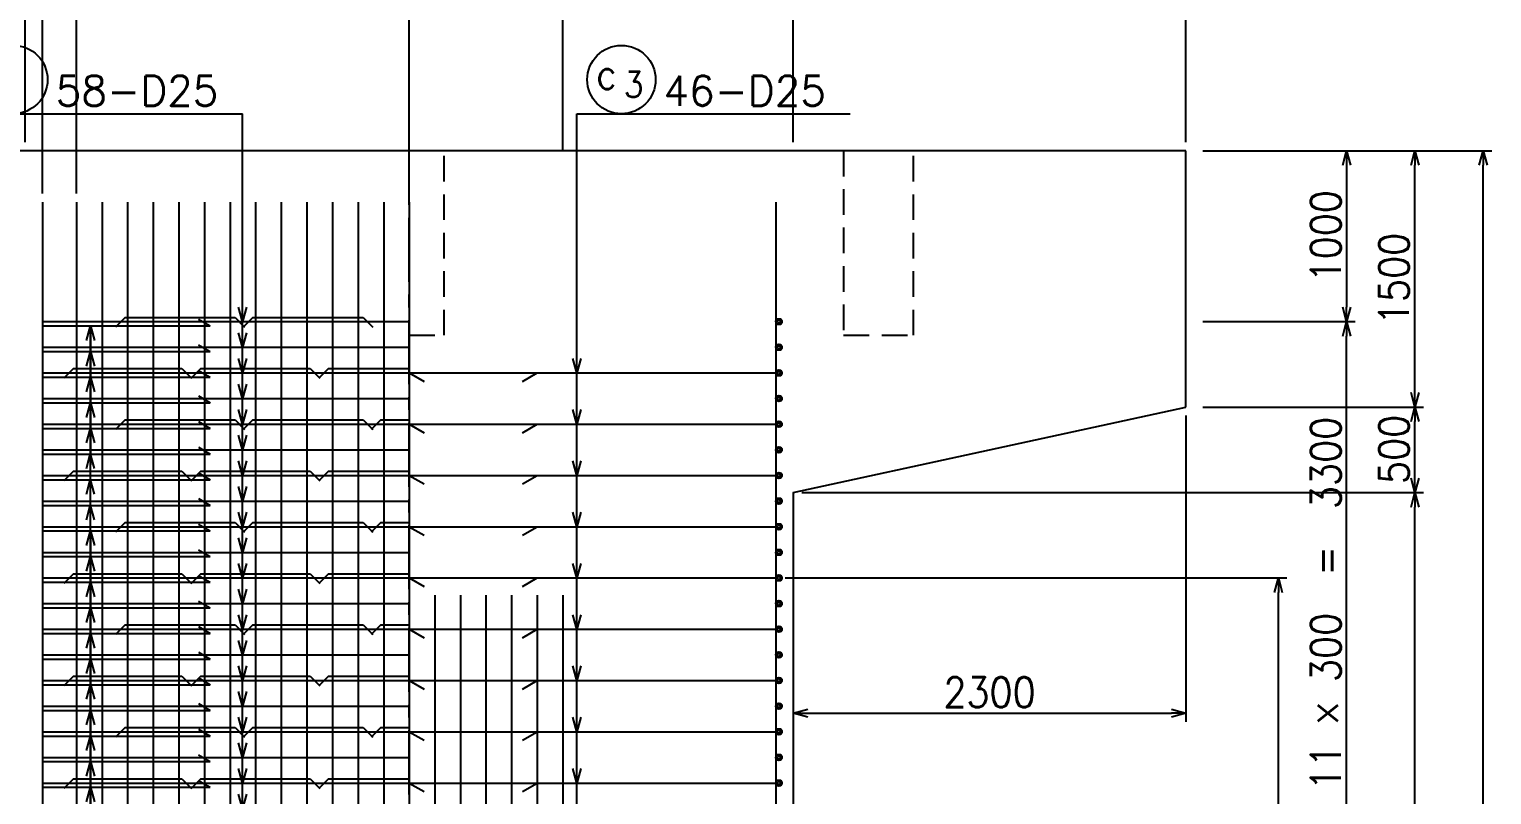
# Model space of a CAD drawing. Extents: x -12844 to 29206, y 115643 to 145343.
# Drawn here: x -5339 to 3228, y 133855 to 138335 of the extents above; entities that cross this region are included whole.
import ezdxf

# ---------------------------------------------------------------- set-up
doc = ezdxf.new("R2010")
doc.units = 0
doc.header["$LTSCALE"] = 300
doc.header["$MEASUREMENT"] = 0
doc.linetypes.add('CENTER', pattern=[2, 1.25, -0.25, 0.25, -0.25])
doc.linetypes.add('HIDDEN', pattern=[0.375, 0.25, -0.125])
doc.layers.get('0').update_dxf_attribs({"linetype": 'CONTINUOUS'})
doc.layers.get('DEFPOINTS').update_dxf_attribs({"linetype": 'CONTINUOUS'})
for name, color, linetype in [('丸ポチ', 2, 'CONTINUOUS'), ('寸法', 1, 'CONTINUOUS'), ('引き出し縦', 1, 'CONTINUOUS'), ('柱主筋', 2, 'CONTINUOUS'), ('構造', 3, 'CONTINUOUS'), ('肋筋-0', 3, 'CONTINUOUS'), ('肋筋-1', 3, 'CONTINUOUS'), ('肋筋-2', 3, 'CONTINUOUS'), ('肋筋-3', 3, 'CONTINUOUS')]:
    doc.layers.add(name, color=color, linetype=linetype)
doc.styles.add('romans', font='ROMANS.shx', dxfattribs={"width": 0.9, "bigfont": 'EXTFONT.shx'})
doc.styles.add('ｽﾀｲﾙ1', font='ROMANS.shx', dxfattribs={"bigfont": 'EXTFONT.shx'})
doc.dimstyles.new('ST-50', dxfattribs={"dimscale": 50, "dimtxt": 3.5, "dimasz": 1.7, "dimexe": 1, "dimexo": 1, "dimgap": 1, "dimtad": 0, "dimdec": 0, "dimzin": 0, "dimdsep": 46, "dimtxsty": 'romans', "dimblk": 'OPEN30', "dimcen": 1, "dimdle": 3, "dimclrd": 1, "dimclre": 1, "dimclrt": 3, "dimaunit": 1, "dimadec": 0, "dimazin": 0, "dimtfac": 1, "dimtdec": 0, "dimtix": 1, "dimtmove": 2, "dimatfit": 3, "dimldrblk": 'OPEN30', "dimfxl": 0, "dimtvp": 0.7, "dimtolj": 1, "dimtzin": 0, "dimarcsym": 0})
doc.dimstyles.new('矢', dxfattribs={"dimscale": 50, "dimtxt": 3.5, "dimasz": 1.7, "dimexe": 1, "dimexo": 0.7, "dimgap": 0.09, "dimtad": 0, "dimdec": 0, "dimzin": 0, "dimdsep": 46, "dimtxsty": 'romans', "dimblk": 'OPEN30', "dimcen": 1, "dimdle": 1, "dimclrd": 1, "dimclre": 1, "dimclrt": 3, "dimaunit": 1, "dimadec": 0, "dimazin": 0, "dimtfac": 1, "dimtdec": 0, "dimtix": 1, "dimtmove": 2, "dimatfit": 3, "dimldrblk": 'OPEN30', "dimfxl": 0, "dimtvp": 0.7, "dimtolj": 1, "dimtzin": 0, "dimarcsym": 0})

# ---------------------------------------------------------------- blocks, each defined once
blk = doc.blocks.new('_Open30')
at = {"color": 0, "lineweight": -2}
for p, q in [((-1, 0.27), (0, 0)), ((0, 0), (-1, -0.27)), ((0, 0), (-1, 0))]:
    blk.add_line(p, q, dxfattribs=at)
blk = doc.blocks.new('*D2')
at = {"layer": 'DEFPOINTS', "color": 0, "linetype": 'Continuous'}
for p in [(1436.2, 139633.5), (-7663.8, 137623.6), (1436.2, 137623.5)]:
    blk.add_point(p, dxfattribs=at)
at = {"layer": '寸法', "color": 1, "linetype": 'Continuous', "lineweight": -2}
for p, q in [((-7663.8, 137673.6), (-7663.8, 139683.5)), ((1436.2, 137673.5), (1436.2, 139683.5)), ((-7578.8, 139633.5), (1351.2, 139633.5))]:
    blk.add_line(p, q, dxfattribs=at)
at = {"layer": '寸法', "color": 1, "linetype": 'Continuous', "lineweight": -2, "xscale": 85, "yscale": 85, "zscale": 85, "rotation": 180}
blk.add_blockref('_Open30', (-7663.8, 139633.5), dxfattribs=at)
at = {"layer": '寸法', "color": 1, "linetype": 'Continuous', "lineweight": -2, "xscale": 85, "yscale": 85, "zscale": 85}
blk.add_blockref('_Open30', (1436.2, 139633.5), dxfattribs=at)
at = {"layer": '寸法', "color": 3, "linetype": 'Continuous', "insert": (-3113.8, 139756), "char_height": 175, "attachment_point": 5, "style": 'romans'}
blk.add_mtext('\\A1;9100', dxfattribs=at)
blk = doc.blocks.new('*D34')
at = {"layer": 'DEFPOINTS', "color": 0, "linetype": 'Continuous'}
for p in [(1486.2, 137623.5), (3178.1, 137623.5), (386.1, 129123.6)]:
    blk.add_point(p, dxfattribs=at)
at = {"layer": '寸法', "color": 1, "linetype": 'Continuous', "lineweight": -2}
for p, q in [((1536.2, 137623.5), (3228.1, 137623.5)), ((3178.1, 129208.6), (3178.1, 137538.5)), ((436.1, 129123.6), (3228.1, 129123.6))]:
    blk.add_line(p, q, dxfattribs=at)
at = {"layer": '寸法', "color": 1, "linetype": 'Continuous', "lineweight": -2, "xscale": 85, "yscale": 85, "zscale": 85}
for p, rotation in [((3178.1, 137623.5), 90), ((3178.1, 129123.6), 270)]:
    blk.add_blockref('_Open30', p, dxfattribs=dict(at, rotation=rotation))
at = {"layer": '寸法', "color": 3, "linetype": 'Continuous', "insert": (3055.6, 133373.6), "char_height": 175, "attachment_point": 5, "rotation": 90, "style": 'romans'}
blk.add_mtext('\\A1;8500', dxfattribs=at)
blk = doc.blocks.new('*D35')
at = {"layer": 'DEFPOINTS', "color": 0, "linetype": 'Continuous'}
for p in [(-863.9, 135623.5), (2778.1, 135623.5), (386.1, 129123.5)]:
    blk.add_point(p, dxfattribs=at)
at = {"layer": '寸法', "color": 1, "linetype": 'Continuous', "lineweight": -2}
for p, q in [((-813.9, 135623.5), (2828.1, 135623.5)), ((2778.1, 129208.5), (2778.1, 135538.5)), ((436.1, 129123.5), (2828.1, 129123.5))]:
    blk.add_line(p, q, dxfattribs=at)
at = {"layer": '寸法', "color": 1, "linetype": 'Continuous', "lineweight": -2, "xscale": 85, "yscale": 85, "zscale": 85}
for p, rotation in [((2778.1, 135623.5), 90), ((2778.1, 129123.5), 270)]:
    blk.add_blockref('_Open30', p, dxfattribs=dict(at, rotation=rotation))
at = {"layer": '寸法', "color": 3, "linetype": 'Continuous', "insert": (2655.6, 132373.5), "char_height": 175, "attachment_point": 5, "rotation": 90, "style": 'romans'}
blk.add_mtext('\\A1;6500', dxfattribs=at)
blk = doc.blocks.new('*D41')
at = {"layer": 'DEFPOINTS', "color": 0, "linetype": 'Continuous'}
for p in [(1486.2, 137623.5), (2778.1, 137623.5), (1486.2, 136123.6)]:
    blk.add_point(p, dxfattribs=at)
at = {"layer": '寸法', "color": 1, "linetype": 'Continuous', "lineweight": -2}
for p, q in [((1536.2, 137623.5), (2828.1, 137623.5)), ((2778.1, 136208.6), (2778.1, 137538.5)), ((1536.2, 136123.6), (2828.1, 136123.6))]:
    blk.add_line(p, q, dxfattribs=at)
at = {"layer": '寸法', "color": 1, "linetype": 'Continuous', "lineweight": -2, "xscale": 85, "yscale": 85, "zscale": 85}
for p, rotation in [((2778.1, 137623.5), 90), ((2778.1, 136123.6), 270)]:
    blk.add_blockref('_Open30', p, dxfattribs=dict(at, rotation=rotation))
at = {"layer": '寸法', "color": 3, "linetype": 'Continuous', "insert": (2655.6, 136873.6), "char_height": 175, "attachment_point": 5, "rotation": 90, "style": 'romans'}
blk.add_mtext('\\A1;1500', dxfattribs=at)
blk = doc.blocks.new('*D42')
at = {"layer": 'DEFPOINTS', "color": 0, "linetype": 'Continuous'}
for p in [(1486.2, 136123.6), (2778.1, 136123.6), (-863.9, 135623.5)]:
    blk.add_point(p, dxfattribs=at)
at = {"layer": '寸法', "color": 1, "linetype": 'Continuous', "lineweight": -2}
for p, q in [((1536.2, 136123.6), (2828.1, 136123.6)), ((2778.1, 135708.5), (2778.1, 136038.6)), ((-813.9, 135623.5), (2828.1, 135623.5))]:
    blk.add_line(p, q, dxfattribs=at)
at = {"layer": '寸法', "color": 1, "linetype": 'Continuous', "lineweight": -2, "xscale": 85, "yscale": 85, "zscale": 85}
for p, rotation in [((2778.1, 136123.6), 90), ((2778.1, 135623.5), 270)]:
    blk.add_blockref('_Open30', p, dxfattribs=dict(at, rotation=rotation))
at = {"layer": '寸法', "color": 3, "linetype": 'Continuous', "insert": (2655.6, 135876), "char_height": 175, "attachment_point": 5, "rotation": 90, "style": 'romans'}
blk.add_mtext('\\A1;500', dxfattribs=at)
blk = doc.blocks.new('*D43')
at = {"layer": 'DEFPOINTS', "color": 0, "linetype": 'Continuous'}
for p in [(1436.2, 136123.6), (-863.9, 134830), (1436.2, 134332)]:
    blk.add_point(p, dxfattribs=at)
at = {"layer": '寸法', "color": 1, "linetype": 'Continuous', "lineweight": -2}
for p, q in [((1436.2, 136073.6), (1436.2, 134282)), ((-863.9, 134780), (-863.9, 134282)), ((-778.9, 134332), (1351.2, 134332))]:
    blk.add_line(p, q, dxfattribs=at)
at = {"layer": '寸法', "color": 1, "linetype": 'Continuous', "lineweight": -2, "xscale": 85, "yscale": 85, "zscale": 85, "rotation": 180}
blk.add_blockref('_Open30', (-863.9, 134332), dxfattribs=at)
at = {"layer": '寸法', "color": 1, "linetype": 'Continuous', "lineweight": -2, "xscale": 85, "yscale": 85, "zscale": 85}
blk.add_blockref('_Open30', (1436.2, 134332), dxfattribs=at)
at = {"layer": '寸法', "color": 3, "linetype": 'Continuous', "insert": (286.1, 134454.5), "char_height": 175, "attachment_point": 5, "style": 'romans'}
blk.add_mtext('\\A1;2300', dxfattribs=at)
blk = doc.blocks.new('*D69')
at = {"layer": 'DEFPOINTS', "color": 0, "linetype": 'Continuous'}
for p in [(1486.2, 137623.5), (1486.2, 136623.5), (2378.1, 136623.5)]:
    blk.add_point(p, dxfattribs=at)
at = {"layer": '寸法', "color": 1, "linetype": 'Continuous', "lineweight": -2}
for p, q in [((1536.2, 137623.5), (2428.1, 137623.5)), ((2378.1, 137538.5), (2378.1, 136708.5)), ((1536.2, 136623.5), (2428.1, 136623.5))]:
    blk.add_line(p, q, dxfattribs=at)
at = {"layer": '寸法', "color": 1, "linetype": 'Continuous', "lineweight": -2, "xscale": 85, "yscale": 85, "zscale": 85}
for p, rotation in [((2378.1, 137623.5), 90), ((2378.1, 136623.5), 270)]:
    blk.add_blockref('_Open30', p, dxfattribs=dict(at, rotation=rotation))
at = {"layer": '寸法', "color": 3, "linetype": 'Continuous', "insert": (2255.6, 137123.5), "char_height": 175, "attachment_point": 5, "rotation": 90, "style": 'romans'}
blk.add_mtext('\\A1;1000', dxfattribs=at)
blk = doc.blocks.new('*D74')
at = {"layer": 'DEFPOINTS', "color": 0, "linetype": 'Continuous'}
for p in [(-5363.9, 139233.5), (-5363.9, 137623.5), (-5261.9, 137323.5)]:
    blk.add_point(p, dxfattribs=at)
at = {"layer": '構造', "color": 1, "linetype": 'Continuous', "lineweight": -2}
for p, q in [((-5448.9, 139233.5), (-5533.9, 139233.5)), ((-5363.9, 137673.5), (-5363.9, 139283.5)), ((-5261.9, 139233.5), (-5363.9, 139233.5)), ((-5261.9, 137373.5), (-5261.9, 139283.5)), ((-5176.9, 139233.5), (-5091.9, 139233.5))]:
    blk.add_line(p, q, dxfattribs=at)
at = {"layer": '構造', "color": 1, "linetype": 'Continuous', "lineweight": -2, "xscale": 85, "yscale": 85, "zscale": 85}
blk.add_blockref('_Open30', (-5363.9, 139233.5), dxfattribs=at)
at = {"layer": '構造', "color": 1, "linetype": 'Continuous', "lineweight": -2, "xscale": 85, "yscale": 85, "zscale": 85, "rotation": 180}
blk.add_blockref('_Open30', (-5261.9, 139233.5), dxfattribs=at)
at = {"layer": '構造', "color": 3, "linetype": 'Continuous', "insert": (-5578.8, 139356), "char_height": 175, "attachment_point": 5, "style": 'romans'}
blk.add_mtext('\\A1;101', dxfattribs=at)
blk = doc.blocks.new('*D75')
at = {"layer": 'DEFPOINTS', "color": 0, "linetype": 'Continuous'}
for p in [(1436.2, 139233.5), (-863.9, 137673.5), (1436.2, 137623.5)]:
    blk.add_point(p, dxfattribs=at)
at = {"layer": '構造', "color": 1, "linetype": 'Continuous', "lineweight": -2}
for p, q in [((-863.9, 137723.5), (-863.9, 139283.5)), ((-778.9, 139233.5), (1351.2, 139233.5)), ((1436.2, 137673.5), (1436.2, 139283.5))]:
    blk.add_line(p, q, dxfattribs=at)
at = {"layer": '構造', "color": 1, "linetype": 'Continuous', "lineweight": -2, "xscale": 85, "yscale": 85, "zscale": 85, "rotation": 180}
blk.add_blockref('_Open30', (-863.9, 139233.5), dxfattribs=at)
at = {"layer": '構造', "color": 1, "linetype": 'Continuous', "lineweight": -2, "xscale": 85, "yscale": 85, "zscale": 85}
blk.add_blockref('_Open30', (1436.2, 139233.5), dxfattribs=at)
at = {"layer": '構造', "color": 3, "linetype": 'Continuous', "insert": (286.1, 139356), "char_height": 175, "attachment_point": 5, "style": 'romans'}
blk.add_mtext('\\A1;2300', dxfattribs=at)
blk = doc.blocks.new('*D76')
at = {"layer": 'DEFPOINTS', "color": 0, "linetype": 'Continuous'}
for p in [(1486.2, 136623.5), (2378.1, 136623.5), (-813.9, 133323.5)]:
    blk.add_point(p, dxfattribs=at)
at = {"layer": '寸法', "color": 1, "linetype": 'Continuous', "lineweight": -2}
for p, q in [((1536.2, 136623.5), (2428.1, 136623.5)), ((2378.1, 133408.5), (2378.1, 136538.5)), ((-763.9, 133323.5), (2428.1, 133323.5))]:
    blk.add_line(p, q, dxfattribs=at)
at = {"layer": '寸法', "color": 1, "linetype": 'Continuous', "lineweight": -2, "xscale": 85, "yscale": 85, "zscale": 85}
for p, rotation in [((2378.1, 136623.5), 90), ((2378.1, 133323.5), 270)]:
    blk.add_blockref('_Open30', p, dxfattribs=dict(at, rotation=rotation))
at = {"layer": '寸法', "color": 3, "linetype": 'Continuous', "insert": (2255.6, 134973.5), "char_height": 175, "attachment_point": 5, "rotation": 90, "style": 'romans'}
blk.add_mtext('\\A1;11 × 300  =  3300', dxfattribs=at)
blk = doc.blocks.new('*D78')
at = {"layer": 'DEFPOINTS', "color": 0, "linetype": 'Continuous'}
for p in [(-960.4, 135123.5), (1978.1, 135123.5), (436.1, 129123.5)]:
    blk.add_point(p, dxfattribs=at)
at = {"layer": '寸法', "color": 1, "linetype": 'Continuous', "lineweight": -2}
for p, q in [((-910.4, 135123.5), (2028.1, 135123.5)), ((1978.1, 129208.5), (1978.1, 135038.5)), ((486.1, 129123.5), (2028.1, 129123.5))]:
    blk.add_line(p, q, dxfattribs=at)
at = {"layer": '寸法', "color": 1, "linetype": 'Continuous', "lineweight": -2, "xscale": 85, "yscale": 85, "zscale": 85}
for p, rotation in [((1978.1, 135123.5), 90), ((1978.1, 129123.5), 270)]:
    blk.add_blockref('_Open30', p, dxfattribs=dict(at, rotation=rotation))
at = {"layer": '寸法', "color": 3, "linetype": 'Continuous', "insert": (1855.6, 132123.5), "char_height": 175, "attachment_point": 5, "rotation": 90, "style": 'romans'}
blk.add_mtext('\\A1;6000', dxfattribs=at)
blk = doc.blocks.new('*D86')
at = {"layer": 'DEFPOINTS', "color": 0, "linetype": 'Continuous'}
for p in [(-5062.9, 139233.5), (-5261.9, 137623.6), (-5062.9, 137323.5)]:
    blk.add_point(p, dxfattribs=at)
at = {"layer": '構造', "color": 1, "linetype": 'Continuous', "lineweight": -2}
for p, q in [((-5346.9, 139233.5), (-5431.9, 139233.5)), ((-5261.9, 137673.6), (-5261.9, 139283.5)), ((-5261.9, 139233.5), (-5062.9, 139233.5)), ((-5062.9, 137373.5), (-5062.9, 139283.5)), ((-4977.9, 139233.5), (-4892.9, 139233.5))]:
    blk.add_line(p, q, dxfattribs=at)
at = {"layer": '構造', "color": 1, "linetype": 'Continuous', "lineweight": -2, "xscale": 85, "yscale": 85, "zscale": 85}
blk.add_blockref('_Open30', (-5261.9, 139233.5), dxfattribs=at)
at = {"layer": '構造', "color": 1, "linetype": 'Continuous', "lineweight": -2, "xscale": 85, "yscale": 85, "zscale": 85, "rotation": 180}
blk.add_blockref('_Open30', (-5062.9, 139233.5), dxfattribs=at)
at = {"layer": '構造', "color": 3, "linetype": 'Continuous', "insert": (-5162.4, 139356), "char_height": 175, "attachment_point": 5, "style": 'romans'}
blk.add_mtext('\\A1;199', dxfattribs=at)
blk = doc.blocks.new('*D87')
at = {"layer": 'DEFPOINTS', "color": 0, "linetype": 'Continuous'}
for p in [(-3113.9, 139233.5), (-3113.9, 137623.6), (-5062.9, 137323.5)]:
    blk.add_point(p, dxfattribs=at)
at = {"layer": '構造', "color": 1, "linetype": 'Continuous', "lineweight": -2}
for p, q in [((-5062.9, 137373.5), (-5062.9, 139283.5)), ((-4977.9, 139233.5), (-3198.9, 139233.5)), ((-3113.9, 137673.6), (-3113.9, 139283.5))]:
    blk.add_line(p, q, dxfattribs=at)
at = {"layer": '構造', "color": 1, "linetype": 'Continuous', "lineweight": -2, "xscale": 85, "yscale": 85, "zscale": 85, "rotation": 180}
blk.add_blockref('_Open30', (-5062.9, 139233.5), dxfattribs=at)
at = {"layer": '構造', "color": 1, "linetype": 'Continuous', "lineweight": -2, "xscale": 85, "yscale": 85, "zscale": 85}
blk.add_blockref('_Open30', (-3113.9, 139233.5), dxfattribs=at)
at = {"layer": '構造', "color": 3, "linetype": 'Continuous', "insert": (-4088.4, 139356), "char_height": 175, "attachment_point": 5, "style": 'romans'}
blk.add_mtext('\\A1;13x150=1950', dxfattribs=at)
blk = doc.blocks.new('*D94')
at = {"layer": 'DEFPOINTS', "color": 0, "linetype": 'Continuous'}
for p in [(-863.9, 139233.5), (-2213.9, 137623.6), (-863.9, 137623.5)]:
    blk.add_point(p, dxfattribs=at)
at = {"layer": '構造', "color": 1, "linetype": 'Continuous', "lineweight": -2}
for p, q in [((-2213.9, 137673.6), (-2213.9, 139283.5)), ((-2128.9, 139233.5), (-948.9, 139233.5)), ((-863.9, 137673.5), (-863.9, 139283.5))]:
    blk.add_line(p, q, dxfattribs=at)
at = {"layer": '構造', "color": 1, "linetype": 'Continuous', "lineweight": -2, "xscale": 85, "yscale": 85, "zscale": 85, "rotation": 180}
blk.add_blockref('_Open30', (-2213.9, 139233.5), dxfattribs=at)
at = {"layer": '構造', "color": 1, "linetype": 'Continuous', "lineweight": -2, "xscale": 85, "yscale": 85, "zscale": 85}
blk.add_blockref('_Open30', (-863.9, 139233.5), dxfattribs=at)
at = {"layer": '構造', "color": 3, "linetype": 'Continuous', "insert": (-1538.9, 139356), "char_height": 175, "attachment_point": 5, "style": 'romans'}
blk.add_mtext('\\A1;1350', dxfattribs=at)

msp = doc.modelspace()

# ---------------------------------------------------------------- linework, layer by layer
at = {"layer": '丸ポチ', "color": 2, "linetype": 'Continuous'}
for centre, radius in [((-947.6, 136623.5), 17.5), ((-947.6, 136623.5), 8.75), ((-947.6, 136473.5), 17.5), ((-947.6, 136473.5), 8.75), ((-947.6, 136323.5), 17.5), ((-947.6, 136323.5), 8.75), ((-947.6, 136173.5), 17.5), ((-947.6, 136173.5), 8.75), ((-947.6, 136023.5), 17.5), ((-947.6, 136023.5), 8.75), ((-947.6, 135873.5), 17.5), ((-947.6, 135873.5), 8.75), ((-947.6, 135723.5), 17.5), ((-947.6, 135723.5), 8.75), ((-947.6, 135573.5), 17.5), ((-947.6, 135573.5), 8.75), ((-947.6, 135423.5), 17.5), ((-947.6, 135423.5), 8.75), ((-947.6, 135273.5), 17.5), ((-947.6, 135273.5), 8.75), ((-947.6, 135123.5), 17.5), ((-947.6, 135123.5), 8.75), ((-947.6, 134973.5), 17.5), ((-947.6, 134973.5), 8.75), ((-947.6, 134823.5), 17.5), ((-947.6, 134823.5), 8.75), ((-947.6, 134673.5), 17.5), ((-947.6, 134673.5), 8.75), ((-947.6, 134523.5), 17.5), ((-947.6, 134523.5), 8.75), ((-947.6, 134373.5), 17.5), ((-947.6, 134373.5), 8.75), ((-947.6, 134223.5), 17.5), ((-947.6, 134223.5), 8.75), ((-947.6, 134073.5), 17.5), ((-947.6, 134073.5), 8.75), ((-947.6, 133923.5), 17.5), ((-947.6, 133923.5), 8.75)]:
    msp.add_circle(centre, radius, dxfattribs=at)
at = {"layer": '引き出し縦', "linetype": 'Continuous', "flags": 128}
for points in [[(-5690, 137840.1), (-4090, 137840.1)], [(-4090, 127623.5), (-4090, 137840.1)], [(-2131, 137840.1), (-531, 137840.1)], [(-2131, 127623.5), (-2131, 137840.1)], [(-4980.3, 125959.7), (-4980.3, 136580.6)]]:
    msp.add_lwpolyline(points, dxfattribs=at)
at = {"layer": '引き出し縦', "linetype": 'Continuous'}
for centre in [(-5432.1, 138040.1), (-1870.3, 138040.1)]:
    msp.add_circle(centre, 200, dxfattribs=at)
at = {"layer": '柱主筋', "linetype": 'Continuous'}
for p, q in [((-5261.9, 137323.5), (-5261.9, 126864.5)), ((-5062.9, 137323.5), (-5062.9, 126742)), ((-4912.9, 137323.5), (-4912.9, 126742)), ((-4762.9, 137323.5), (-4762.9, 126742)), ((-4612.9, 137323.5), (-4612.9, 126742)), ((-4462.9, 137323.5), (-4462.9, 126742)), ((-4312.9, 137323.5), (-4312.9, 126742)), ((-4162.9, 137323.5), (-4162.9, 126742)), ((-4012.9, 137323.5), (-4012.9, 126742)), ((-3862.9, 137323.5), (-3862.9, 126742)), ((-3712.9, 137323.5), (-3712.9, 126742)), ((-3562.9, 137323.5), (-3562.9, 126742)), ((-3412.9, 137323.5), (-3412.9, 126742)), ((-3262.9, 137323.5), (-3262.9, 126742)), ((-3113.9, 137323.5), (-3113.9, 126742)), ((-964.9, 137323.5), (-964.9, 126864.5)), ((-2963.9, 135023.5), (-2963.9, 126742)), ((-2813.9, 135023.5), (-2813.9, 126742)), ((-2663.9, 135023.5), (-2663.9, 126742)), ((-2513.9, 135023.5), (-2513.9, 126742)), ((-2363.9, 135023.5), (-2363.9, 126742)), ((-2213.9, 135023.5), (-2213.9, 126742))]:
    msp.add_line(p, q, dxfattribs=at)
at = {"layer": '構造', "color": 1, "linetype": 'CENTER'}
msp.add_line((-3113.9, 126057), (-3113.9, 139784.7), dxfattribs=at)
at = {"layer": '構造', "color": 1, "linetype": 'Continuous'}
for p, q in [((-3113.9, 137373.5), (-3113.9, 139283.5)), ((-3113.9, 137673.6), (-3113.9, 139283.5)), ((-2213.9, 137623.6), (-2213.9, 139283.5))]:
    msp.add_line(p, q, dxfattribs=at)
at = {"layer": '構造', "linetype": 'Continuous'}
for p, q in [((1436.2, 137623.5), (-7663.8, 137623.6)), ((1436.2, 136123.6), (1436.2, 137623.5)), ((-863.9, 135623.5), (1436.2, 136123.6)), ((-863.9, 135623.5), (-863.9, 129123.5))]:
    msp.add_line(p, q, dxfattribs=at)
at = {"layer": '構造', "linetype": 'HIDDEN', "ltscale": 2}
for p, q in [((-2908.9, 136543.5), (-2908.9, 137623.5)), ((-569.1, 137623.6), (-569.1, 136543.6)), ((-159.1, 136543.6), (-159.1, 137623.6)), ((-569.1, 136543.6), (-159.1, 136543.6))]:
    msp.add_line(p, q, dxfattribs=at)
at = {"layer": '肋筋-0', "linetype": 'Continuous'}
for p, q in [((-5260.9, 136623.5), (-3113.9, 136623.5)), ((-5260.9, 136598.5), (-4278.6, 136598.5)), ((-4347.9, 136638.5), (-4278.6, 136598.5)), ((-4347.9, 136488.5), (-4278.6, 136448.5)), ((-5260.9, 136473.5), (-3113.9, 136473.5)), ((-5260.9, 136448.5), (-4278.6, 136448.5)), ((-5260.9, 136323.5), (-966.9, 136323.5)), ((-4347.9, 136338.5), (-4278.6, 136298.5)), ((-5260.9, 136298.5), (-4278.6, 136298.5)), ((-5260.9, 136173.5), (-3113.9, 136173.5)), ((-5260.9, 136148.5), (-4278.6, 136148.5)), ((-4347.9, 136188.5), (-4278.6, 136148.5)), ((-5260.9, 136023.5), (-966.9, 136023.5)), ((-5260.9, 135998.5), (-4278.6, 135998.5)), ((-4347.9, 136038.5), (-4278.6, 135998.5)), ((-4347.9, 135888.5), (-4278.6, 135848.5)), ((-5260.9, 135873.5), (-3113.9, 135873.5)), ((-5260.9, 135848.5), (-4278.6, 135848.5)), ((-5260.9, 135723.5), (-966.9, 135723.5)), ((-4347.9, 135738.5), (-4278.6, 135698.5)), ((-5260.9, 135698.5), (-4278.6, 135698.5)), ((-5260.9, 135573.5), (-3113.9, 135573.5)), ((-5260.9, 135548.5), (-4278.6, 135548.5)), ((-4347.9, 135588.5), (-4278.6, 135548.5)), ((-5260.9, 135423.5), (-966.9, 135423.5)), ((-5260.9, 135398.5), (-4278.6, 135398.5)), ((-4347.9, 135438.5), (-4278.6, 135398.5)), ((-4347.9, 135288.5), (-4278.6, 135248.5)), ((-5260.9, 135273.5), (-3113.9, 135273.5)), ((-5260.9, 135248.5), (-4278.6, 135248.5)), ((-5260.9, 135123.5), (-966.9, 135123.5)), ((-4347.9, 135138.5), (-4278.6, 135098.5)), ((-5260.9, 135098.5), (-4278.6, 135098.5)), ((-5260.9, 134973.5), (-3113.9, 134973.5)), ((-5260.9, 134948.5), (-4278.6, 134948.5)), ((-4347.9, 134988.5), (-4278.6, 134948.5)), ((-5260.9, 134823.5), (-966.9, 134823.5)), ((-5260.9, 134798.5), (-4278.6, 134798.5)), ((-4347.9, 134838.5), (-4278.6, 134798.5)), ((-4347.9, 134688.5), (-4278.6, 134648.5)), ((-5260.9, 134673.5), (-3113.9, 134673.5)), ((-5260.9, 134648.5), (-4278.6, 134648.5)), ((-5260.9, 134523.5), (-966.9, 134523.5)), ((-4347.9, 134538.5), (-4278.6, 134498.5)), ((-5260.9, 134498.5), (-4278.6, 134498.5)), ((-5260.9, 134373.5), (-3113.9, 134373.5)), ((-5260.9, 134348.5), (-4278.6, 134348.5)), ((-4347.9, 134388.5), (-4278.6, 134348.5)), ((-5260.9, 134223.5), (-966.9, 134223.5)), ((-5260.9, 134198.5), (-4278.6, 134198.5)), ((-4347.9, 134238.5), (-4278.6, 134198.5)), ((-4347.9, 134088.5), (-4278.6, 134048.5)), ((-5260.9, 134073.5), (-3113.9, 134073.5)), ((-5260.9, 134048.5), (-4278.6, 134048.5)), ((-5260.9, 133923.5), (-966.9, 133923.5)), ((-4347.9, 133938.5), (-4278.6, 133898.5)), ((-5260.9, 133898.5), (-4278.6, 133898.5))]:
    msp.add_line(p, q, dxfattribs=at)
at = {"layer": '肋筋-1', "linetype": 'Continuous'}
for p, q in [((-5080.4, 136348.5), (-5137, 136292)), ((-5080.4, 136348.5), (-4444.4, 136348.5)), ((-4444.4, 136348.5), (-4387.8, 136292)), ((-4335, 136348.5), (-4391.6, 136292)), ((-4335, 136348.5), (-3694.4, 136348.5)), ((-3694.4, 136348.5), (-3637.8, 136292)), ((-3587.1, 136348.5), (-3643.7, 136292)), ((-3587.1, 136348.5), (-3113.9, 136348.5)), ((-5080.4, 135748.5), (-5137, 135692)), ((-5080.4, 135748.5), (-4444.4, 135748.5)), ((-4444.4, 135748.5), (-4387.8, 135692)), ((-4335, 135748.5), (-4391.6, 135692)), ((-4335, 135748.5), (-3694.4, 135748.5)), ((-3694.4, 135748.5), (-3637.8, 135692)), ((-3587.1, 135748.5), (-3643.7, 135692)), ((-3587.1, 135748.5), (-3113.9, 135748.5)), ((-5080.4, 135148.5), (-5137, 135092)), ((-5080.4, 135148.5), (-4444.4, 135148.5)), ((-4444.4, 135148.5), (-4387.8, 135092)), ((-4335, 135148.5), (-4391.6, 135092)), ((-4335, 135148.5), (-3694.4, 135148.5)), ((-3694.4, 135148.5), (-3637.8, 135092)), ((-3587.1, 135148.5), (-3643.7, 135092)), ((-3587.1, 135148.5), (-3113.9, 135148.5)), ((-5080.4, 134548.5), (-5137, 134492)), ((-5080.4, 134548.5), (-4444.4, 134548.5)), ((-4444.4, 134548.5), (-4387.8, 134492)), ((-4335, 134548.5), (-4391.6, 134492)), ((-4335, 134548.5), (-3694.4, 134548.5)), ((-3694.4, 134548.5), (-3637.8, 134492)), ((-3587.1, 134548.5), (-3643.7, 134492)), ((-3587.1, 134548.5), (-3113.9, 134548.5)), ((-5080.4, 133948.5), (-5137, 133892)), ((-5080.4, 133948.5), (-4444.4, 133948.5)), ((-4444.4, 133948.5), (-4387.8, 133892)), ((-4335, 133948.5), (-4391.6, 133892)), ((-4335, 133948.5), (-3694.4, 133948.5)), ((-3694.4, 133948.5), (-3637.8, 133892)), ((-3587.1, 133948.5), (-3643.7, 133892)), ((-3587.1, 133948.5), (-3113.9, 133948.5))]:
    msp.add_line(p, q, dxfattribs=at)
at = {"layer": '肋筋-2', "linetype": 'Continuous'}
for p, q in [((-4777.6, 136648.5), (-4834.1, 136592)), ((-4777.6, 136648.5), (-4133.8, 136648.5)), ((-4133.8, 136648.5), (-4077.3, 136592)), ((-4029.2, 136648.5), (-4085.7, 136592)), ((-4029.2, 136648.5), (-3383.8, 136648.5)), ((-3383.8, 136648.5), (-3327.3, 136592)), ((-4777.6, 136048.5), (-4834.1, 135992)), ((-4777.6, 136048.5), (-4133.8, 136048.5)), ((-4133.8, 136048.5), (-4077.3, 135992)), ((-4029.2, 136048.5), (-4085.7, 135992)), ((-4029.2, 136048.5), (-3383.8, 136048.5)), ((-3383.8, 136048.5), (-3327.3, 135992)), ((-3279.8, 136048.5), (-3336.4, 135992)), ((-3279.8, 136048.5), (-3113.9, 136048.5)), ((-4777.6, 135448.5), (-4834.1, 135392)), ((-4777.6, 135448.5), (-4133.8, 135448.5)), ((-4133.8, 135448.5), (-4077.3, 135392)), ((-4029.2, 135448.5), (-4085.7, 135392)), ((-4029.2, 135448.5), (-3383.8, 135448.5)), ((-3383.8, 135448.5), (-3327.3, 135392)), ((-3279.8, 135448.5), (-3336.4, 135392)), ((-3279.8, 135448.5), (-3113.9, 135448.5)), ((-4777.6, 134848.5), (-4834.1, 134792)), ((-4777.6, 134848.5), (-4133.8, 134848.5)), ((-4133.8, 134848.5), (-4077.3, 134792)), ((-4029.2, 134848.5), (-4085.7, 134792)), ((-4029.2, 134848.5), (-3383.8, 134848.5)), ((-3383.8, 134848.5), (-3327.3, 134792)), ((-3279.8, 134848.5), (-3336.4, 134792)), ((-3279.8, 134848.5), (-3113.9, 134848.5)), ((-4777.6, 134248.5), (-4834.1, 134192)), ((-4777.6, 134248.5), (-4133.8, 134248.5)), ((-4133.8, 134248.5), (-4077.3, 134192)), ((-4029.2, 134248.5), (-4085.7, 134192)), ((-4029.2, 134248.5), (-3383.8, 134248.5)), ((-3383.8, 134248.5), (-3327.3, 134192)), ((-3279.8, 134248.5), (-3336.4, 134192)), ((-3279.8, 134248.5), (-3113.9, 134248.5))]:
    msp.add_line(p, q, dxfattribs=at)
at = {"layer": '肋筋-3', "linetype": 'HIDDEN', "ltscale": 2}
msp.add_line((-3113.9, 136543.5), (-2908.9, 136543.5), dxfattribs=at)
at = {"layer": '肋筋-3', "linetype": 'Continuous'}
for p, q in [((-3113.2, 136323.5), (-3026.6, 136273.5)), ((-2449.9, 136273.5), (-2363.2, 136323.5)), ((-3113.2, 136023.5), (-3026.6, 135973.5)), ((-2449.9, 135973.5), (-2363.2, 136023.5)), ((-3113.2, 135723.5), (-3026.6, 135673.5)), ((-2449.9, 135673.5), (-2363.2, 135723.5)), ((-3113.2, 135423.5), (-3026.6, 135373.5)), ((-2449.9, 135373.5), (-2363.2, 135423.5)), ((-3113.2, 135123.5), (-3026.6, 135073.5)), ((-2449.9, 135073.5), (-2363.2, 135123.5)), ((-3113.2, 134823.5), (-3026.6, 134773.5)), ((-2449.9, 134773.5), (-2363.2, 134823.5)), ((-3113.2, 134523.5), (-3026.6, 134473.5)), ((-2449.9, 134473.5), (-2363.2, 134523.5)), ((-3113.2, 134223.5), (-3026.6, 134173.5)), ((-2449.9, 134173.5), (-2363.2, 134223.5)), ((-3113.2, 133923.5), (-3026.6, 133873.5)), ((-2449.9, 133873.5), (-2363.2, 133923.5))]:
    msp.add_line(p, q, dxfattribs=at)

# ---------------------------------------------------------------- texts
at = {"layer": '引き出し縦', "color": 3, "style": 'romans'}
for s, p in [('58-D25', (-5183.7, 137887.5)), ('46-D25', (-1624.7, 137887.5))]:
    msp.add_text(s, height=175, dxfattribs=at).set_placement(p)
at = {"layer": '引き出し縦', "color": 3, "style": 'ｽﾀｲﾙ1', "width": 0.9}
for s, height, p in [('c', 175, (-2018.4, 137984.2)), ('3', 150, (-1856.2, 137937))]:
    msp.add_text(s, height=height, dxfattribs=at).set_placement(p)

# ---------------------------------------------------------------- dimensions: what is measured, and where the dimension line sits
at = {"layer": '寸法', "linetype": 'Continuous'}
for base, p1, p2, picture, middle in [((1436.2, 139633.5), (-7663.8, 137623.6), (1436.2, 137623.5), '*D2', (-3113.8, 139756)), ((1436.2, 134332), (-863.9, 134830), (1436.2, 136123.6), '*D43', (286.1, 134454.5))]:
    dim = msp.add_linear_dim(base=base, p1=p1, p2=p2, dimstyle='ST-50', dxfattribs=at)
    dim.commit()
    dim.dimension.update_dxf_attribs({"geometry": picture, "text_midpoint": middle})
for base, p1, p2, picture, middle in [((3178.1, 137623.5), (386.1, 129123.6), (1486.2, 137623.5), '*D34', (3055.6, 133373.6)), ((2778.1, 137623.5), (1486.2, 136123.6), (1486.2, 137623.5), '*D41', (2655.6, 136873.6)), ((2378.1, 136623.5), (1486.2, 137623.5), (1486.2, 136623.5), '*D69', (2255.6, 137123.5)), ((2778.1, 135623.5), (386.1, 129123.5), (-863.9, 135623.5), '*D35', (2655.6, 132373.5)), ((1978.1, 135123.5), (436.1, 129123.5), (-960.4, 135123.5), '*D78', (1855.6, 132123.5))]:
    dim = msp.add_linear_dim(base=base, p1=p1, p2=p2, angle=90, dimstyle='ST-50', dxfattribs=at)
    dim.commit()
    dim.dimension.update_dxf_attribs({"geometry": picture, "text_midpoint": middle})
dim = msp.add_linear_dim(base=(2378.1, 136623.5), p1=(-813.9, 133323.5), p2=(1486.2, 136623.5), angle=90, text='11 × 300  =  <>', dimstyle='ST-50', dxfattribs=at)
dim.commit()
dim.dimension.update_dxf_attribs({"geometry": '*D76', "text_midpoint": (2255.6, 134973.5)})
dim = msp.add_linear_dim(base=(2778.1, 136123.6), p1=(-863.9, 135623.5), p2=(1486.2, 136123.6), angle=90, dimstyle='ST-50', dxfattribs=at)
dim.commit()
dim.dimension.update_dxf_attribs({"geometry": '*D42', "text_midpoint": (2655.6, 135876), "dimtype": 160})
at = {"layer": '構造', "color": 1, "linetype": 'Continuous'}
dim = msp.add_linear_dim(base=(-5363.9, 139233.5), p1=(-5261.9, 137323.5), p2=(-5363.9, 137623.5), text='101', dimstyle='ST-50', dxfattribs=at)
dim.commit()
dim.dimension.update_dxf_attribs({"geometry": '*D74', "text_midpoint": (-5578.8, 139356), "dimtype": 160})
for base, p1, p2, text, picture, middle in [((-5062.9, 139233.5), (-5261.9, 137623.6), (-5062.9, 137323.5), '199', '*D86', (-5162.4, 139356)), ((-3113.9, 139233.5), (-5062.9, 137323.5), (-3113.9, 137623.6), '13x150=1950', '*D87', (-4088.4, 139356))]:
    dim = msp.add_linear_dim(base=base, p1=p1, p2=p2, text=text, dimstyle='ST-50', dxfattribs=at)
    dim.commit()
    dim.dimension.update_dxf_attribs({"geometry": picture, "text_midpoint": middle})
for base, p1, p2, picture, middle in [((-863.9, 139233.5), (-2213.9, 137623.6), (-863.9, 137623.5), '*D94', (-1538.9, 139356)), ((1436.2, 139233.5), (-863.9, 137673.5), (1436.2, 137623.5), '*D75', (286.1, 139356))]:
    dim = msp.add_linear_dim(base=base, p1=p1, p2=p2, dimstyle='ST-50', dxfattribs=at)
    dim.commit()
    dim.dimension.update_dxf_attribs({"geometry": picture, "text_midpoint": middle})

# ---------------------------------------------------------------- leaders
at = {"layer": '引き出し縦', "linetype": 'Continuous'}
for points in [[(-4090, 135123.5), (-4090, 137336.4)], [(-4090, 136623.5), (-4090, 136836.4)], [(-4090, 136473.5), (-4090, 136686.4)], [(-4980.3, 136598.5), (-4980.3, 136385.7)], [(-4090, 136323.5), (-4090, 136536.4)], [(-2131, 136323.5), (-2131, 136536.4)], [(-4980.3, 136448.5), (-4980.3, 136235.7)], [(-4090, 136173.5), (-4090, 136386.4)], [(-4980.3, 136298.5), (-4980.3, 136085.7)], [(-4090, 136023.5), (-4090, 136236.4)], [(-2131, 136023.5), (-2131, 136236.4)], [(-4980.3, 136148.5), (-4980.3, 135935.7)], [(-4090, 135873.5), (-4090, 136086.4)], [(-4980.3, 135998.5), (-4980.3, 135785.7)], [(-4090, 135723.5), (-4090, 135936.4)], [(-2131, 135723.5), (-2131, 135936.4)], [(-4981.4, 135848.5), (-4981.4, 135635.7)], [(-4090, 135573.5), (-4090, 135786.4)], [(-4981.4, 135698.5), (-4981.4, 135485.7)], [(-4090, 135423.5), (-4090, 135636.4)], [(-2131, 135423.5), (-2131, 135636.4)], [(-4981.4, 135548.5), (-4981.4, 135335.7)], [(-4090, 135273.5), (-4090, 135486.4)], [(-4980.3, 135398.5), (-4980.3, 135185.7)], [(-2131, 135123.5), (-2131, 135336.4)], [(-4980.3, 135248.5), (-4980.3, 135035.7)], [(-4090, 134973.5), (-4090, 135186.4)], [(-4980.3, 135098.5), (-4980.3, 134885.7)], [(-4090, 134823.5), (-4090, 135036.4)], [(-2131, 134823.5), (-2131, 135036.4)], [(-4980.3, 134948.5), (-4980.3, 134735.7)], [(-4090, 134673.5), (-4090, 134886.4)], [(-4980.3, 134798.5), (-4980.3, 134585.7)], [(-4090, 134523.5), (-4090, 134736.4)], [(-2131, 134523.5), (-2131, 134736.4)], [(-4980.3, 134648.5), (-4980.3, 134435.7)], [(-4090, 134523.5), (-4090, 134636.4)], [(-2131, 134523.5), (-2131, 134636.4)], [(-4090, 134373.5), (-4090, 134586.4)], [(-4980.3, 134498.5), (-4980.3, 134285.7)], [(-4090, 134223.5), (-4090, 134436.4)], [(-2131, 134223.5), (-2131, 134436.4)], [(-4980.3, 134348.5), (-4980.3, 134135.7)], [(-4090, 134073.5), (-4090, 134286.4)], [(-4980.3, 134198.5), (-4980.3, 133985.7)], [(-4090, 133923.5), (-4090, 134136.4)], [(-2131, 133923.5), (-2131, 134136.4)], [(-4980.3, 134048.5), (-4980.3, 133835.7)], [(-4090, 133773.5), (-4090, 133986.4)], [(-4980.3, 133898.5), (-4980.3, 133685.7)]]:
    msp.add_leader(points, dimstyle='矢', override={"dimgap": 0.09, "dimtad": 0}, dxfattribs=at)

doc.saveas('drawing.dxf')
